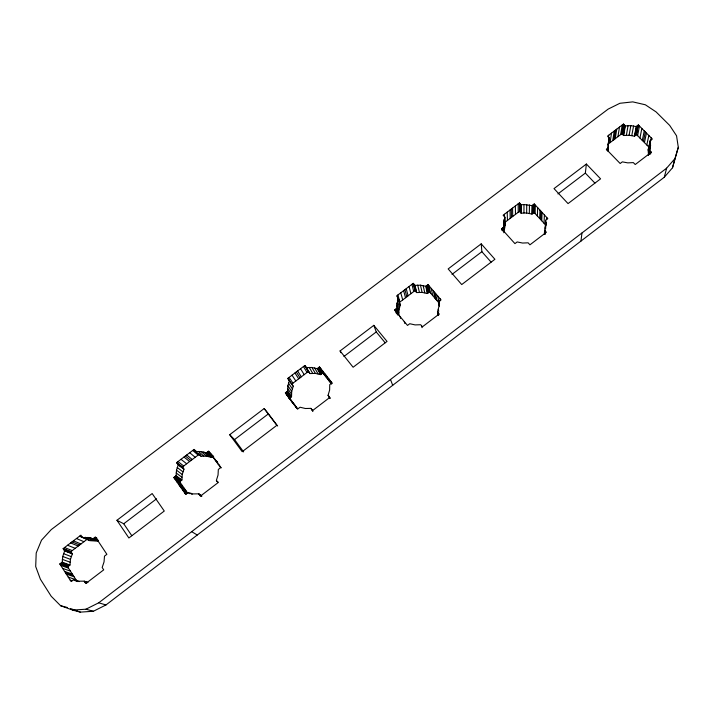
<?xml version="1.0" encoding="UTF-8"?>
<svg xmlns="http://www.w3.org/2000/svg" width="714" height="714" viewBox="0 0 714 714"><rect width="100%" height="100%" fill="white"/><g stroke="black" fill="none" stroke-linecap="round" stroke-linejoin="round"><path stroke-width="1.07" d="M648.49 154.893L648.142 150.083L650.204 140.649L652.355 139.016L638.378 124.968L636.245 126.592L634.416 136.195L629.096 135.241L623.679 135.517L621.867 133.679L623.483 124.049L625.33 125.914L630.837 125.628L636.245 126.592M648.812 154.17L650.561 145.522L650.204 140.649M504.905 217.199L503.629 222.099L503.816 232.755L505.173 225.445L504.905 217.199L503.129 215.244L519.444 202.874L519.489 211.335L521.238 213.254L523.942 212.977L523.978 204.534L532.1 205.623L534.286 203.972L547.799 218.618L545.603 220.287L545.219 228.525L545.853 222.081M534.286 203.972L534.081 212.424L531.939 214.057L526.655 213.013L526.736 204.579M529.333 213.379L529.449 204.945M531.939 214.057L532.1 205.623M532.269 213.798L532.448 205.364M533.01 213.236L533.197 204.802M533.751 212.683L533.947 204.231M63.144 548.611L64.644 550.922L62.734 556.474L62.216 562.221L59.833 564.033L67.625 566.809L69.972 565.024L70.463 559.365L72.328 553.903L70.847 551.636L63.144 548.611L80.896 535.161L82.405 537.455L90.526 537.928L98.461 541.212M535.116 213.548L535.33 205.105M537.392 216.021L537.651 207.613M545.603 220.287C546.862 225.097 544.13 229.56 544.389 234.326M539.677 218.502L539.962 210.13M540.712 219.635L541.025 211.273M541.747 220.76L542.078 212.415M503.629 222.099L503.772 227.123L501.576 228.792L514.946 243.626L517.15 241.948L522.559 243.046L528.119 242.814L529.94 244.822L546.397 232.264L544.577 230.274M544.041 223.25L544.407 214.941M544.72 233.621L544.862 230.586M545.344 234.299L545.487 231.265M545.594 228.953L545.889 222.804M546.38 224.705L546.487 222.643M546.638 219.537L546.737 217.467M398.287 298.015L396.681 305.663L398.894 315.124L398.903 310.01L400.304 305.03L398.287 298.015L396.582 295.971L413.236 283.351L414.959 285.377L420.457 285.181L425.785 286.314L428.007 284.618L441.047 299.889L438.807 301.594L438.86 306.815L437.477 311.911L438.066 314.847M294.409 405.079L289.286 398.403L291.535 396.689L291.705 391.397L293.249 386.265L288.599 379.473M291.535 396.689L287.671 391.12L287.849 385.747L289.42 380.535L287.778 378.411L304.798 365.514L306.449 367.63L311.938 367.478L317.212 368.701L320.586 374.627L322.817 372.922L319.488 366.978L317.212 368.701M557.92 193.922L585.346 173.091L586.381 164.033L600.572 178.839L568.049 203.597L554.01 188.603L586.381 164.033M580.973 241.073L581.955 232.978M176.661 462.601L178.232 464.823L176.492 470.196L176.153 475.756L173.814 477.532L179.625 481.718L181.918 479.969L182.248 474.498L183.944 469.205L182.4 467.018L176.661 462.601L194.038 449.436L196.368 451.418M608.444 137.32L608.747 135.214M607.114 150.529L607.418 148.467M607.962 145.076L609.337 138.043L607.498 136.16L623.483 124.049M608.739 139.846L609.042 137.748M607.935 147.468L609.337 138.043M607.694 151.002L608.158 147.905M608.025 150.752L608.587 140.39M610.068 142.621L611.496 133.134M612.773 140.569L614.245 131.046M614.004 139.641L615.495 130.1M615.236 138.703L616.744 129.154M617.931 136.66L619.493 127.074M620.636 134.607L622.233 124.995M622.144 133.964L623.768 124.343M622.769 134.598L624.402 124.986M623.393 135.232L625.045 125.628M623.679 135.517L625.33 125.914M626.383 135.223L628.07 125.61M629.096 135.241L630.837 125.628M631.783 135.571L633.568 125.959M634.746 135.946L636.576 126.342M635.469 135.401L637.316 125.78M636.192 134.848L638.048 125.227M634.416 136.195L636.522 134.598L638.378 124.968M637.593 135.678L639.467 126.057M639.94 138.052L641.859 128.466M642.297 140.435L644.26 130.876M643.368 141.515L645.349 131.974M644.439 142.604L646.438 133.072M646.804 144.987L648.847 135.49M650.543 140.39L648.142 150.083M649.874 144.228L651.257 137.909M648.49 152.484L650.561 143.077M648.33 155.491L650.561 145.522M648.847 154.751L649.758 150.618M649.722 154.367L650.409 151.27M650.597 153.992L651.061 151.93M664.297 177.233L666.644 168.156L674.98 158.57L678.3 147.307L676.551 135.794L669.687 125.414L656.095 111.919L645.34 104.779L632.783 101.879L619.904 103.28L608.212 109.063L51.238 529.609L41.519 540.168L36.209 552.993L35.7 566.532L40.386 579.206L51.203 596.27L60.583 605.704L72.676 610.104L80.352 612.121L93.382 611.255L105.975 604.954L664.297 177.233L672.499 167.79L678.3 147.307M672.499 167.79L674.98 158.57M650.195 147.95L649.463 150.324L651.355 152.225L635.228 164.523L633.354 162.605L627.784 162.872L622.331 161.864L620.171 163.515L606.338 149.288L608.489 147.655M329.698 398.055L328.092 395.297L329.627 390.031L329.743 384.632L332.028 382.891L319.488 366.978M72.676 610.104L85.921 609.212L98.728 602.803L666.644 168.156M116.944 520.274L128.877 537.981L164.274 511.037L152.162 493.552L116.944 520.274L123.736 523.764L156.562 498.827M268.437 413.843L264.171 408.551L229.703 434.71L234.549 439.583L268.437 413.843L277.63 426.017M343.943 356.473L376.251 331.93L373.833 325.334L340.087 350.94L340.935 352.716M451.998 274.39L481.87 251.694L481.209 243.849L448.16 268.928L461.717 284.565L494.918 259.28L481.209 243.849M195.377 451.293L201.036 456.237L206.435 456.139L211.576 457.433L213.504 455.969M413.236 283.351L415.004 290.58L416.699 292.579L422.108 292.392L427.347 293.516L429.542 291.847L428.007 284.618M79.209 581.607L73.506 579.714L71.105 581.544L59.833 564.033M201.919 496.087L198.813 493.838L193.271 493.918L188.005 492.544L185.658 494.338L173.814 477.532M70.847 551.636L86.93 539.436M182.4 467.018L199.474 454.068M304.798 365.514L308.359 371.476L291.633 384.168L293.249 386.265M415.004 290.58L399.902 302.04L397.885 294.989M504.682 222.554L519.489 211.335M608.033 144.166L621.867 133.679M93.052 538.82L95.426 537.017L106.886 554.305L104.494 556.126L104.039 561.9L102.173 567.505L103.717 569.852L85.787 583.525L84.252 581.16L78.719 581.187L73.506 579.714M194.038 449.436L195.618 451.641L201.107 451.534L206.328 452.854L208.658 451.087L220.662 467.679L218.323 469.455L218.047 475.042L216.351 480.468L217.966 482.726L200.42 496.105L198.813 493.838M289.286 398.403L285.386 392.861L287.671 391.12M396.859 308.269L394.61 309.965L407.498 325.432L409.747 323.719L415.111 324.906L420.671 324.727L422.42 326.807L439.235 313.99L437.477 311.911M519.444 202.874L521.229 204.82L523.978 204.534M308.359 371.476L309.992 373.556L315.392 373.413L320.586 374.627M328.092 395.297L329.779 397.457L312.607 410.55L310.929 408.381L305.378 408.506L300.058 407.23L297.756 408.988L285.386 392.861M79.513 536.214L89.785 540.659L97.773 541.132L90.526 537.928M523.942 212.977L526.655 213.013M60.583 605.704L67.464 607.534M85.921 609.212L93.382 611.255M98.728 602.803L105.975 604.954M70.222 580.17L72.141 580.794M75.041 580.634L77.888 581.571M68.276 577.144L75.961 579.706M84.493 581.526L87.278 582.463M85.02 582.338L86.876 582.963M84.252 581.16L87.974 582.41M66.331 574.127L74.042 576.742M65.456 572.762L73.167 575.395M64.572 571.396L72.301 574.047M62.636 568.389L70.391 571.093M60.708 565.399L68.482 568.148M60.208 563.748L67.991 566.523M61.029 563.132L68.794 565.916M62.216 562.221L69.972 565.024M61.85 562.507L69.597 565.301M70.436 608.515L80.352 612.121M62.296 559.339L70.043 562.186M62.734 556.474L70.463 559.365M63.519 553.653L71.23 556.59M64.644 550.922L72.328 553.903M63.894 549.771L71.587 552.77M64.403 550.565L72.096 553.555M63.376 548.977L71.079 551.993M64.528 547.567L72.212 550.601M67.589 545.246L75.211 548.325M70.641 542.935L78.21 546.049M72.025 541.881L79.575 545.014M73.417 540.828L80.941 543.979M76.46 538.526L83.94 541.703M82.172 537.098L88.625 539.909M85.162 537.249L92.49 540.453M87.876 537.401L95.167 540.614M93.427 538.543L97.925 540.534M94.239 537.919L97.836 539.516M95.06 537.303L96.854 538.106M191.673 531.68L197.269 535.009M184.721 493.017L186.336 494.142M182.677 490.116L187.55 493.535M180.642 487.225L186.354 491.259M188.005 492.544L189.603 493.677M190.584 493.41L192.173 494.534M179.714 485.904L185.444 489.965M178.795 484.592L184.533 488.671M176.76 481.709L182.525 485.832M174.734 478.835L180.526 483.003M174.18 477.255L179.982 481.441M199.617 494.972L201.419 496.275M174.984 476.64L180.767 480.843M199.063 494.195L201.393 495.882M175.787 476.033L181.561 480.245M176.153 475.756L181.918 479.969M176.144 472.971L181.909 477.229M176.492 470.196L182.248 474.498M177.188 467.474L182.927 471.811M177.447 463.716L183.168 468.116M177.982 464.475L183.703 468.866M178.232 464.823L183.944 469.205M176.902 462.949L182.641 467.358M178.018 461.574L183.73 466.01M181.008 459.307L186.675 463.779M183.998 457.04L189.612 461.547M185.354 456.014L190.941 460.539M216.601 480.825L218.305 482.209M186.711 454.988L192.28 459.521M189.701 452.721L195.217 457.299M192.682 450.463L198.144 455.077M194.833 450.534L196.377 451.855M198.706 453.827L200.259 455.148M198.376 451.409L203.749 456.005M201.107 451.534L206.435 456.139M203.767 452.016L209.059 456.612M219.716 466.376L221.402 467.84M217.645 463.511L219.823 465.412M206.694 452.578L211.933 457.165M215.583 460.655L217.77 462.574M206.328 452.854L211.576 457.433M213.7 458.067L215.173 459.352M214.637 459.361L217.574 461.922M211.647 455.22L213.861 457.165M207.497 451.971L212.718 456.567M208.292 451.364L212.013 454.657M636.522 134.598L649.178 147.379M585.346 173.091L594.887 183.087M534.081 212.424L545.755 225.124M504.298 224.473L505.173 225.445M481.87 251.694L491.098 262.118M429.542 291.847L439.146 303.129M399.456 304.021L400.304 305.03M373.833 325.334L387.033 341.426L353.118 367.246L340.087 350.94M376.251 331.93L385.149 342.782M322.817 372.922L331.537 383.998M297.363 408.935L290.589 399.644M264.171 408.551L276.845 425.321L242.198 451.694L229.703 434.71M234.549 439.583L243.626 451.908M199.724 454.407L201.036 456.237M286.35 394.11L290.232 399.635M179.625 481.718L187.363 492.678M294.65 404.936L297.158 408.515M292.517 402.161L296.319 407.56M285.743 392.593L289.643 398.135M288.465 396.877L292.321 402.357M286.528 391.995L290.411 397.546M287.314 391.397L291.187 396.957M287.581 388.434L291.446 394.039M287.849 385.747L291.705 391.397M288.465 383.106L292.303 388.791M123.736 523.764L131.795 535.687M287.778 378.411L291.883 384.489M289.108 377.403L292.936 383.168M311.768 409.461L312.928 411.237M310.929 408.381L312.678 411.041M292.035 375.18L295.819 380.99M67.625 566.809L76.916 581.196M294.962 372.967L298.693 378.804M296.292 371.958L300.005 377.813M297.622 370.95L301.308 376.822M300.549 368.736L304.182 374.645M303.468 366.523L307.056 372.467M305.056 365.845L309.171 372.521M306.19 367.299L309.992 373.556M309.198 367.38L312.696 373.315M328.94 396.377L330.002 398.216M311.938 367.478L315.392 373.413M328.351 395.636L329.957 398.394M314.624 367.924L318.033 373.85M317.569 368.433L320.934 374.359M318.355 367.844L321.702 373.77M319.14 367.246L322.469 373.19M320.47 368.21L323.781 374.145M324.763 373.672L328.012 379.518M322.612 370.941L325.896 376.831M326.717 376.153L329.939 381.972M325.736 374.912L328.976 380.749M328.877 378.893L331.537 383.713M331.037 381.642L332.09 383.552M390.504 379.5L392.691 385.31M395.618 311.17L396.208 313.116M394.967 309.697L395.556 311.652M395.734 309.117L397.502 314.99M396.502 308.528L398.26 314.41M400.027 316.472L400.599 318.399M396.681 305.663L398.724 312.571M396.868 303.066L398.903 310.01M397.403 300.505L399.429 307.484M397.43 296.997L398.305 300.005M404.258 321.55L404.811 323.46M398.019 297.693L400.036 304.708M400.75 292.811L402.723 299.898M403.615 290.643L405.534 297.765M404.918 289.652L406.819 296.792M406.221 288.67L408.096 295.819M409.077 286.501L410.916 293.686M421.546 325.762L422.019 327.664M411.942 284.333L413.727 291.553M413.504 283.663L415.271 290.893M414.691 285.064L416.432 292.267M414.102 284.359L415.851 291.58M414.959 285.377L416.699 292.579M417.708 285.109L419.404 292.321M420.457 285.181L422.108 292.392M423.161 285.582L424.768 292.794M425.785 286.314L427.347 293.516M426.133 286.046L427.686 293.258M426.901 285.466L428.445 292.678M427.659 284.886L429.194 292.106M429.025 285.805L430.533 293.017M431.256 288.42L432.729 295.596M433.487 291.044L434.933 298.184M437.753 312.241L438.342 315.169M434.505 292.231L435.933 299.353M438.351 312.955L438.744 314.901M435.531 293.427L436.941 300.532M438.342 309.394L438.735 311.358M437.771 296.06L439.387 304.592M439.012 304.2L439.405 306.19M439.155 301.326L439.547 303.325M440.02 298.693L440.404 300.701M501.915 228.534L501.996 230.551M502.674 227.962L502.79 230.997M503.432 227.391L503.575 231.434M504.405 214.271L504.905 225.142M504.093 219.617L504.379 227.828M507.217 212.147L507.449 220.465M510.019 210.023L510.207 218.368M511.295 209.059L511.465 217.413M512.572 208.086L512.714 216.467M515.374 205.962L515.472 214.37M518.177 203.838L518.23 212.281M519.73 203.178L519.756 211.63M520.336 203.847L520.363 212.29M521.229 204.82L521.238 213.254M520.952 204.516L520.97 212.95"/></g></svg>
